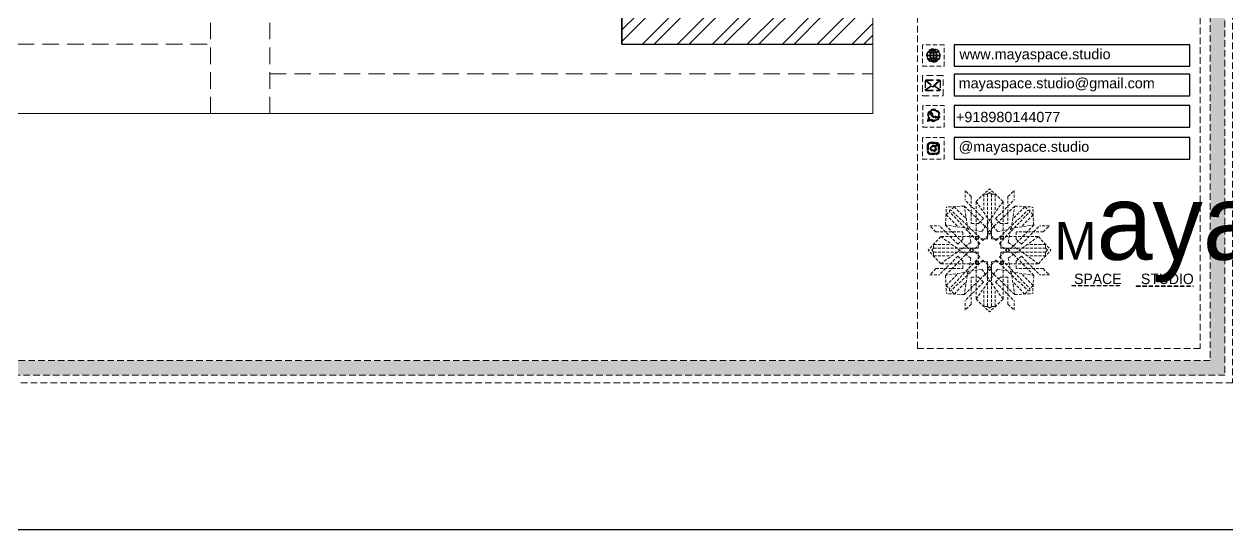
# Model space of a CAD drawing. Header units: millimetres. Extents: x 56222 to 3066687, y -650199 to -121287.
# Drawn here: x 141172.2 to 141354.9, y -185767.3 to -185690.5 of the extents above; entities that cross this region are included whole.
import ezdxf

# ---------------------------------------------------------------- set-up
doc = ezdxf.new("R2010")
doc.units = ezdxf.units.MM
doc.header["$MEASUREMENT"] = 0
doc.linetypes.add('DASHED2', pattern=[0.375, 0.25, -0.125])
doc.linetypes.add('DASHEDX2', pattern=[1.5, 1, -0.5])
doc.layers.add('AR HATCH-7', color=7, linetype='Continuous')
for name, color, linetype, lineweight in [('Dimension', 10, 'DASHEDX2', 20), ('FIRST FLOOR ( DW_RAIL )', 7, 'Continuous', 9), ('GROUND FLOOR', 7, 'Continuous', 9), ('Labelling', 1, 'Continuous', 25), ('XX~SLAB ( BEAM )~ ( DIM )', 7, 'Continuous', 9)]:
    doc.layers.add(name, color=color, linetype=linetype, lineweight=lineweight)
doc.layers.add('hatch', color=250, linetype='Continuous', lineweight=9, transparency=0.5)
doc.styles.get("Standard").update_dxf_attribs({"font": 'arial.ttf', "height": 6})

# ---------------------------------------------------------------- blocks, each defined once
blk = doc.blocks.new('FSFSF')
at = {"color": 42, "lineweight": 5, "true_color": 0xe0ac11}
for p, q in [((28600.03, 143.51), (28600.03, 140.16)), ((28602.15, 141.41), (28600.03, 143.51)), ((28603.86, 139.69), (28608.58, 144.08)), ((28607.9, 142.22), (28608.58, 142.85)), ((28613.31, 139.69), (28608.58, 144.08)), ((28609.27, 142.22), (28608.59, 142.85)), ((28615.02, 141.41), (28617.14, 143.51)), ((28617.14, 143.51), (28617.14, 140.16)), ((28606.47, 133.76), (28600.03, 140.16)), ((28602.15, 141.41), (28602.15, 131.95)), ((28603.86, 126.58), (28603.86, 139.69)), ((28603.86, 139.69), (28608.58, 133.02)), ((28607.9, 142.22), (28606.58, 142.22)), ((28606.58, 142.22), (28606.58, 135.84)), ((28607.9, 142.22), (28607.9, 126.58)), ((28613.31, 139.69), (28608.59, 133.02)), ((28609.27, 142.22), (28609.27, 126.58)), ((28609.27, 142.22), (28610.59, 142.22)), ((28610.59, 142.22), (28610.59, 135.84)), ((28610.7, 133.76), (28617.14, 140.16)), ((28613.31, 126.58), (28613.31, 139.69)), ((28615.02, 141.41), (28615.02, 131.95)), ((28593.19, 131.45), (28593.54, 137.71)), ((28593.39, 135), (28594.56, 136.12)), ((28593.39, 135), (28597.6, 130.78)), ((28599.8, 138.06), (28593.54, 137.71)), ((28595.12, 136.69), (28594.53, 136.69)), ((28594.56, 136.12), (28594.56, 136.71)), ((28605.17, 124.98), (28594.56, 136.12)), ((28596.24, 137.86), (28595.12, 136.69)), ((28606.27, 126.08), (28595.12, 136.69)), ((28596.24, 137.86), (28600.47, 133.65)), ((28601.03, 130), (28599.8, 138.06)), ((28599.8, 138.05), (28608.58, 129.56)), ((28617.37, 138.05), (28608.59, 129.56)), ((28610.9, 126.08), (28622.05, 136.69)), ((28612.02, 124.98), (28622.62, 136.12)), ((28616.14, 130), (28617.37, 138.06)), ((28620.93, 137.86), (28616.7, 133.65)), ((28617.37, 138.06), (28623.63, 137.71)), ((28623.8, 135), (28619.59, 130.78)), ((28620.93, 137.86), (28622.05, 136.69)), ((28622.05, 136.69), (28622.64, 136.69)), ((28622.62, 136.12), (28622.62, 136.71)), ((28623.8, 135), (28622.62, 136.12)), ((28624, 131.45), (28623.65, 137.71)), ((28587.73, 131.22), (28591.08, 131.22)), ((28589.84, 129.1), (28587.73, 131.22)), ((28597.49, 124.78), (28591.08, 131.22)), ((28593.19, 131.45), (28601.69, 122.67)), ((28601.25, 130.22), (28593.19, 131.45)), ((28602.07, 125.39), (28601.25, 130.22)), ((28604.75, 131.95), (28602.15, 131.95)), ((28606.47, 133.76), (28604.75, 131.95)), ((28605.86, 129.18), (28608.58, 133.02)), ((28611.31, 129.18), (28608.59, 133.02)), ((28610.7, 133.76), (28612.42, 131.95)), ((28612.42, 131.95), (28615.02, 131.95)), ((28615.12, 125.39), (28615.94, 130.22)), ((28623.99, 131.45), (28615.5, 122.67)), ((28615.94, 130.22), (28624, 131.45)), ((28619.7, 124.78), (28626.1, 131.22)), ((28629.45, 131.22), (28626.1, 131.22)), ((28627.34, 129.1), (28629.45, 131.22)), ((28591.56, 127.39), (28587.17, 122.66)), ((28589.84, 129.1), (28599.29, 129.1)), ((28604.66, 127.39), (28591.56, 127.39)), ((28591.56, 127.39), (28598.23, 122.67)), ((28597.49, 124.78), (28599.29, 126.5)), ((28599.29, 126.5), (28599.29, 129.1)), ((28605.86, 129.18), (28601.03, 130)), ((28603.68, 126.54), (28603.68, 127.39)), ((28604.66, 126.54), (28603.68, 126.54)), ((28604.71, 127.57), (28603.86, 127.57)), ((28607.9, 126.58), (28603.86, 126.58)), ((28604.66, 123.35), (28604.66, 127.39)), ((28604.7, 126.58), (28604.71, 127.57)), ((28606.27, 126.08), (28608.58, 128.27)), ((28607.9, 128.92), (28608.58, 129.56)), ((28607.9, 128.92), (28608.58, 128.27)), ((28609.27, 128.92), (28608.59, 129.56)), ((28609.27, 128.92), (28608.59, 128.27)), ((28610.9, 126.08), (28608.59, 128.27)), ((28609.27, 126.58), (28613.31, 126.58)), ((28611.31, 129.18), (28616.14, 130)), ((28612.46, 126.58), (28612.46, 127.57)), ((28612.46, 127.57), (28613.31, 127.57)), ((28612.52, 123.35), (28612.52, 127.39)), ((28612.52, 127.39), (28625.63, 127.39)), ((28612.52, 126.54), (28613.51, 126.54)), ((28613.51, 126.54), (28613.51, 127.39)), ((28627.34, 129.1), (28617.89, 129.1)), ((28617.89, 126.5), (28617.89, 129.1)), ((28619.7, 124.78), (28617.89, 126.5)), ((28625.63, 127.39), (28618.96, 122.67)), ((28625.63, 127.39), (28630.02, 122.66)), ((28591.56, 117.94), (28587.17, 122.66)), ((28589.03, 123.35), (28588.4, 122.67)), ((28589.03, 121.98), (28588.4, 122.65)), ((28589.03, 123.35), (28589.03, 124.67)), ((28589.03, 124.67), (28595.4, 124.67)), ((28589.03, 123.35), (28604.66, 123.35)), ((28589.03, 121.98), (28604.66, 121.98)), ((28589.03, 121.98), (28589.03, 120.66)), ((28591.56, 117.94), (28598.23, 122.65)), ((28593.19, 113.88), (28601.69, 122.65)), ((28602.07, 125.39), (28598.23, 122.67)), ((28602.07, 119.94), (28598.23, 122.65)), ((28602.33, 123.35), (28601.69, 122.67)), ((28602.33, 121.98), (28601.69, 122.65)), ((28602.33, 123.35), (28602.97, 122.67)), ((28602.33, 121.98), (28602.97, 122.65)), ((28605.17, 124.98), (28602.97, 122.67)), ((28605.17, 120.35), (28602.97, 122.65)), ((28604.66, 121.98), (28604.66, 117.94)), ((28612.02, 124.98), (28614.21, 122.67)), ((28612.02, 120.35), (28614.21, 122.65)), ((28628.16, 123.35), (28612.52, 123.35)), ((28612.52, 121.98), (28612.52, 117.94)), ((28628.16, 121.98), (28612.52, 121.98)), ((28614.85, 123.35), (28614.21, 122.67)), ((28614.85, 121.98), (28614.21, 122.65)), ((28614.85, 123.35), (28615.5, 122.67)), ((28614.85, 121.98), (28615.5, 122.65)), ((28615.12, 125.39), (28618.96, 122.67)), ((28615.12, 119.94), (28618.96, 122.65)), ((28623.99, 113.88), (28615.5, 122.65)), ((28625.63, 117.94), (28618.96, 122.65)), ((28628.16, 124.67), (28621.78, 124.67)), ((28625.63, 117.94), (28630.02, 122.66)), ((28628.16, 123.35), (28628.16, 124.67)), ((28628.16, 123.35), (28628.78, 122.67)), ((28628.16, 121.98), (28628.78, 122.65)), ((28628.16, 121.98), (28628.16, 120.66)), ((28589.03, 120.66), (28595.4, 120.66)), ((28597.49, 120.54), (28591.08, 114.11)), ((28604.66, 117.94), (28591.56, 117.94)), ((28605.17, 120.35), (28594.56, 109.2)), ((28606.27, 119.15), (28595.12, 108.54)), ((28597.49, 120.54), (28599.29, 118.83)), ((28599.29, 118.83), (28599.29, 116.23)), ((28602.07, 119.94), (28601.25, 115.1)), ((28604.66, 118.78), (28603.68, 118.78)), ((28603.68, 118.78), (28603.68, 117.94)), ((28607.9, 118.65), (28603.86, 118.65)), ((28603.86, 118.65), (28603.86, 105.54)), ((28604.71, 117.66), (28603.86, 117.66)), ((28604.7, 118.65), (28604.71, 117.66)), ((28606.27, 119.15), (28608.58, 116.96)), ((28607.9, 103.01), (28607.9, 118.65)), ((28610.9, 119.15), (28608.59, 116.96)), ((28609.27, 118.65), (28613.31, 118.65)), ((28609.27, 103.01), (28609.27, 118.65)), ((28610.9, 119.15), (28622.05, 108.54)), ((28612.02, 120.35), (28622.62, 109.2)), ((28612.46, 118.65), (28612.46, 117.66)), ((28612.46, 117.66), (28613.31, 117.66)), ((28612.52, 118.78), (28613.51, 118.78)), ((28612.52, 117.94), (28625.63, 117.94)), ((28613.31, 118.65), (28613.31, 105.54)), ((28613.51, 118.78), (28613.51, 117.94)), ((28615.12, 119.94), (28615.94, 115.1)), ((28619.7, 120.54), (28617.89, 118.83)), ((28617.89, 118.83), (28617.89, 116.23)), ((28619.7, 120.54), (28626.1, 114.11)), ((28628.16, 120.66), (28621.78, 120.66)), ((28589.84, 116.23), (28587.73, 114.11)), ((28587.73, 114.11), (28591.08, 114.11)), ((28589.84, 116.23), (28599.29, 116.23)), ((28601.25, 115.1), (28593.19, 113.87)), ((28593.19, 113.87), (28593.54, 107.62)), ((28593.39, 110.32), (28597.6, 114.55)), ((28599.8, 107.17), (28608.58, 115.67)), ((28601.03, 115.23), (28599.8, 107.17)), ((28605.86, 116.05), (28601.03, 115.23)), ((28605.86, 116.05), (28608.58, 112.21)), ((28607.9, 116.31), (28608.58, 116.96)), ((28607.9, 116.31), (28608.58, 115.67)), ((28609.27, 116.31), (28608.59, 116.96)), ((28609.27, 116.31), (28608.59, 115.67)), ((28611.31, 116.05), (28608.59, 112.21)), ((28617.37, 107.17), (28608.59, 115.67)), ((28611.31, 116.05), (28616.14, 115.23)), ((28615.94, 115.1), (28624, 113.87)), ((28616.14, 115.23), (28617.37, 107.17)), ((28627.34, 116.23), (28617.89, 116.23)), ((28623.8, 110.32), (28619.59, 114.55)), ((28624, 113.87), (28623.65, 107.62)), ((28629.45, 114.11), (28626.1, 114.11)), ((28627.34, 116.23), (28629.45, 114.11)), ((28593.39, 110.32), (28594.56, 109.2)), ((28594.56, 109.2), (28594.56, 108.61)), ((28596.24, 107.37), (28600.47, 111.58)), ((28606.47, 111.47), (28600.03, 105.07)), ((28602.15, 103.82), (28602.15, 113.27)), ((28604.75, 113.27), (28602.15, 113.27)), ((28603.86, 105.54), (28608.58, 112.21)), ((28606.47, 111.47), (28604.75, 113.27)), ((28606.58, 103.01), (28606.58, 109.38)), ((28613.31, 105.54), (28608.59, 112.21)), ((28610.59, 103.01), (28610.59, 109.38)), ((28610.7, 111.47), (28612.42, 113.27)), ((28610.7, 111.47), (28617.14, 105.07)), ((28612.42, 113.27), (28615.02, 113.27)), ((28615.02, 103.82), (28615.02, 113.27)), ((28620.93, 107.37), (28616.7, 111.58)), ((28623.8, 110.32), (28622.62, 109.2)), ((28622.62, 109.2), (28622.62, 108.61)), ((28599.8, 107.17), (28593.54, 107.52)), ((28595.12, 108.54), (28594.53, 108.54)), ((28596.24, 107.37), (28595.12, 108.54)), ((28600.03, 101.71), (28600.03, 105.07)), ((28603.86, 105.54), (28608.58, 101.15)), ((28613.31, 105.54), (28608.58, 101.15)), ((28617.14, 101.71), (28617.14, 105.07)), ((28617.37, 107.17), (28623.63, 107.52)), ((28620.93, 107.37), (28622.05, 108.54)), ((28622.05, 108.54), (28622.64, 108.54)), ((28602.15, 103.82), (28600.03, 101.71)), ((28607.9, 103.01), (28606.58, 103.01)), ((28607.9, 103.01), (28608.58, 102.38)), ((28609.27, 103.01), (28608.59, 102.38)), ((28609.27, 103.01), (28610.59, 103.01)), ((28615.02, 103.82), (28617.14, 101.71))]:
    blk.add_line(p, q, dxfattribs=at)
blk = doc.blocks.new('hgwg')
at = {"layer": 'Dimension', "true_color": 0xd39e00}
h = blk.add_hatch(color=42, dxfattribs=at)
h.dxf.hatch_style = 1
h.paths.add_polyline_path([(27505.71, 45.05), (27494.27, 45.05), (27494.27, 44.9), (27505.71, 44.9)])
h = blk.add_hatch(color=42, dxfattribs=at)
h.dxf.hatch_style = 1
h.paths.add_polyline_path([(27523.3, 44.9), (27509.68, 44.9), (27509.68, 44.75), (27523.3, 44.75)])
at = {"layer": 'Dimension', "color": 42, "true_color": 0xd39e00}
for p, q in [((27494.27, 45.05), (27505.71, 45.05)), ((27494.27, 44.9), (27494.27, 45.05)), ((27494.27, 44.9), (27505.71, 44.9)), ((27505.71, 45.05), (27505.71, 44.9)), ((27509.68, 44.9), (27523.3, 44.9)), ((27509.68, 44.9), (27509.68, 44.75)), ((27509.68, 44.75), (27523.3, 44.75)), ((27523.3, 44.75), (27523.3, 44.9))]:
    blk.add_line(p, q, dxfattribs=at)
at = {"layer": 'Dimension', "color": 42, "true_color": 0xd39e00, "attachment_point": 1}
for s, width, insert, char_height in [('{\\fCinzel|b0|i0|c0|p2;\\H1.5x;M\\fAmsterdam One|b0|i0|c0|p2;\\H2x;aya}', 85.3277, (27490.17, 69.17), 6), ('{\\fCinzel|b0|i0|c0|p0;SPACE     STUDIO}', 66.129, (27494.83, 47.86), 2.5)]:
    blk.add_mtext_dynamic_manual_height_columns(s, width=width, gutter_width=30, heights=[0], dxfattribs=dict(at, insert=insert, char_height=char_height))
blk = doc.blocks.new('QEGW4TG')
at = {"layer": 'Dimension', "true_color": 0x000000}
h = blk.add_hatch(color=18, dxfattribs=at)
h.dxf.hatch_style = 1
h.paths.add_polyline_path([(2.69, 1.93, 0.170513), (2.95, 1.97, 0.190337), (3.11, 2.18, 0.316231), (3.07, 2.28), (2.79, 2.37, 0.273721), (2.69, 2.34, 0.040749), (2.63, 2.27, -0.441282), (2.53, 2.25, -0.11828), (2.06, 2.64, -0.441282), (2.07, 2.74, 0.040749), (2.13, 2.81, 0.290083), (2.14, 2.92), (2.01, 3.18, 0.316231), (1.91, 3.2, 0.190337), (1.73, 3, 0.170513), (1.72, 2.74, 0.252784)], flags=0)
h.paths.add_polyline_path([(1.19, 1.98), (1.03, 1.3, 0.550912), (1.11, 1.23), (1.75, 1.39, 6.344125)])
h.paths.add_polyline_path([(1.81, 1.7), (1.4, 1.6), (1.5, 2.03, -9.071339)], flags=16)
h.paths.add_polyline_path([(3.11, 2.16, -0.17811), (2.95, 1.97, -0.170513), (2.69, 1.93, -0.252784), (1.72, 2.74, -0.170513), (1.73, 3, -0.17811), (1.89, 3.19, -0.370089), (2.01, 3.18), (2.14, 2.92, -0.307185), (2.13, 2.8, -0.041087), (2.06, 2.73, 0.321676), (2.05, 2.65, 0.126524), (2.55, 2.24, 0.312216), (2.62, 2.26, -0.041087), (2.68, 2.34, -0.290673), (2.79, 2.37), (3.07, 2.28, -0.370089)], flags=0)
h = blk.add_hatch(color=18, dxfattribs=at)
h.dxf.hatch_style = 1
h.paths.add_polyline_path([(2.79, 2.37, 0.273721), (2.69, 2.34, 0.040749), (2.63, 2.27, -0.441282), (2.53, 2.25, -0.11828), (2.06, 2.64, -0.441282), (2.07, 2.74, 0.040749), (2.13, 2.81, 0.290083), (2.14, 2.92), (2.01, 3.18, 0.316231), (1.91, 3.2, 0.190337), (1.73, 3, 0.170513), (1.72, 2.74, 0.252784), (2.69, 1.93, 0.170513), (2.95, 1.97, 0.190337), (3.11, 2.18, 0.316231), (3.07, 2.28)])
for p, q in [((2.01, 3.18), (2.14, 2.92)), ((1.19, 1.98), (1.03, 1.3)), ((1.1, 1.23), (1.75, 1.39)), ((1.5, 2.03), (1.4, 1.6)), ((1.4, 1.6), (1.81, 1.7)), ((3.07, 2.28), (2.8, 2.36))]:
    blk.add_line(p, q)
blk.add_lwpolyline([(0, 0), (4.68, 0), (4.68, 4.68), (0, 4.68)], close=True)
for centre, radius, start, end in [((2.39, 2.56), 1.34, 241.4727, 205.6422), ((2.39, 2.56), 1.04, 235.9962, 210.8333), ((2.09, 2.87), 0.39, 159.7007, 198.4072), ((2.96, 3.23), 1.33, 201.4218, 258.1669), ((2.07, 2.87), 0.364, 118.9685, 159.3648), ((1.94, 3.12), 0.0896, 41.8985, 123.1344), ((2.11, 2.68), 0.066, 135.9932, 224.8892), ((1.67, 3.16), 0.586, 312.4617, 321.8728), ((3.12, 3.42), 1.31, 216.5455, 243.5279), ((2.05, 2.87), 0.104, 320.3924, 28.6971), ((1.09, 1.29), 0.0598, 164.8483, 282.1458), ((2.57, 2.3), 0.066, 234.2482, 323.1441), ((3.11, 1.94), 0.586, 137.2645, 146.6756), ((2.76, 2.27), 0.104, 70.4402, 138.745), ((2.75, 2.31), 0.39, 260.7301, 299.4366), ((2.76, 2.29), 0.364, 299.7725, 340.1688), ((3.03, 2.2), 0.0896, 336.0029, 57.2388)]:
    blk.add_arc(centre, radius, start, end)
blk = doc.blocks.new('ASGERG')
at = {"layer": 'Dimension', "true_color": 0x000000}
h = blk.add_hatch(color=18, dxfattribs=at)
h.dxf.hatch_style = 1
h.paths.add_polyline_path([(0.99, 1.7, 0.353872), (1.69, 1.03), (2.96, 1.03, 0.353872), (3.66, 1.7), (3.66, 2.99, 0.353872), (2.96, 3.67), (1.69, 3.67, 0.353872), (0.99, 2.99)])
h.paths.add_polyline_path([(1.27, 2.97, -0.353872), (1.72, 3.4), (2.94, 3.4, -0.353872), (3.38, 2.97), (3.38, 1.72, -0.353872), (2.94, 1.3), (1.72, 1.3, -0.353872), (1.27, 1.72)], flags=16)
h.paths.add_polyline_path([(3.02, 2.35, -1), (1.64, 2.35, -1)], flags=0)
h.paths.add_polyline_path([(2.74, 2.35, -1), (1.92, 2.35, -1)], flags=0)
h.paths.add_polyline_path([(2.86, 3.02, -1), (3.19, 3.02, -1)], flags=0)
h.paths.add_polyline_path([(1.64, 2.35, 1), (3.02, 2.35, 1)], flags=0)
h = blk.add_hatch(color=18, dxfattribs=at)
h.dxf.hatch_style = 1
h.paths.add_polyline_path([(1.64, 2.35, 1), (3.02, 2.35, 1)])
h.paths.add_polyline_path([(2.74, 2.35, -1), (1.92, 2.35, -1)], flags=16)
h = blk.add_hatch(color=18, dxfattribs=at)
h.dxf.hatch_style = 1
h.paths.add_polyline_path([(3.19, 3.02, 1), (2.86, 3.02, 1)])
for p, q in [((0.99, 2.99), (0.99, 1.7)), ((1.27, 2.97), (1.27, 1.72)), ((1.69, 3.67), (2.96, 3.67)), ((2.94, 3.4), (1.72, 3.4)), ((3.38, 2.97), (3.38, 1.72)), ((3.66, 2.99), (3.66, 1.7)), ((1.69, 1.03), (2.96, 1.03)), ((2.94, 1.3), (1.72, 1.3))]:
    blk.add_line(p, q)
blk.add_lwpolyline([(0, 0), (4.68, 0), (4.68, 4.68), (0, 4.68)], close=True)
for centre, radius in [((2.33, 2.35), 0.694), ((2.33, 2.35), 0.414), ((3.02, 3.02), 0.168)]:
    blk.add_circle(centre, radius)
for centre, radius, start, end in [((1.76, 2.89), 0.778, 94.8631, 172.8127), ((1.76, 2.91), 0.491, 94.8631, 172.8127), ((2.9, 2.91), 0.491, 7.1873, 85.1369), ((2.89, 2.89), 0.778, 7.1873, 85.1369), ((1.76, 1.8), 0.778, 187.1873, 265.1369), ((1.76, 1.78), 0.491, 187.1873, 265.1369), ((2.9, 1.78), 0.491, 274.8631, 352.8127), ((2.89, 1.8), 0.778, 274.8631, 352.8127)]:
    blk.add_arc(centre, radius, start, end)
blk = doc.blocks.new('DTGWEGEARG')
at = {"layer": 'Dimension', "true_color": 0x000000}
h = blk.add_hatch(color=18, dxfattribs=at)
h.dxf.hatch_style = 1
h.paths.add_polyline_path([(3.83, 2.34, 1), (0.85, 2.34, 1)])
h.paths.add_polyline_path([(2.51, 1.01, 0.105795), (2.96, 1.58, -0.055205), (3.3, 1.41, -0.169822)], flags=16)
h.paths.add_polyline_path([(2.41, 1.12), (2.41, 1.69, -0.058279), (2.81, 1.63, -0.103353)], flags=16)
h.paths.add_polyline_path([(2.26, 1.13, -0.101741), (1.87, 1.63, -0.057171), (2.26, 1.69)], flags=16)
h.paths.add_polyline_path([(2.17, 1.01, -0.169822), (1.38, 1.41, -0.055205), (1.72, 1.58, 0.105795)], flags=16)
h.paths.add_polyline_path([(3.02, 1.72, 0.081336), (3.13, 2.27), (3.68, 2.27, -0.152069), (3.4, 1.52, 0.05687)], flags=16)
h.paths.add_polyline_path([(2.87, 1.77, 0.061945), (2.41, 1.84), (2.41, 2.27), (2.98, 2.27, -0.081344)], flags=16)
h.paths.add_polyline_path([(2.26, 1.84, 0.060923), (1.8, 1.77, -0.081344), (1.7, 2.27), (2.26, 2.27)], flags=16)
h.paths.add_polyline_path([(1.66, 1.72, 0.05687), (1.28, 1.52, -0.152069), (1, 2.27), (1.55, 2.27, 0.081336)], flags=16)
h.paths.add_polyline_path([(2.41, 2.42), (2.41, 2.83, 0.061945), (2.87, 2.91, -0.080009), (2.98, 2.42)], flags=16)
h.paths.add_polyline_path([(3.13, 2.42, 0.080116), (3.02, 2.96, 0.05687), (3.4, 3.16, 0.028258), (3.3, 3.27, -0.055205), (2.96, 3.1, 0.105795), (2.51, 3.67, -0.36029), (3.68, 2.42)], flags=16)
h.paths.add_polyline_path([(2.26, 2.42), (1.7, 2.42, -0.080009), (1.8, 2.91, 0.060923), (2.26, 2.84)], flags=16)
h.paths.add_polyline_path([(1.55, 2.42), (1, 2.42, -0.150466), (1.28, 3.16, 0.05687), (1.66, 2.96, 0.080116)], flags=16)
h.paths.add_polyline_path([(2.41, 2.98), (2.41, 3.56, -0.103353), (2.81, 3.05, -0.058279)], flags=16)
h.paths.add_polyline_path([(2.26, 2.99, -0.057171), (1.87, 3.05, -0.101741), (2.26, 3.55)], flags=16)
h.paths.add_polyline_path([(1.72, 3.1, -0.055205), (1.38, 3.27, -0.169822), (2.17, 3.67, 0.105795)], flags=16)
blk.add_lwpolyline([(0, 0), (4.68, 0), (4.68, 4.68), (0, 4.68)], close=True)
at = {"layer": 'Dimension', "color": 18, "true_color": 0x000000}
for p, q in [((2.26, 3.55), (2.26, 2.99)), ((2.26, 2.84), (2.26, 2.42)), ((2.41, 3.56), (2.41, 2.98)), ((2.41, 2.83), (2.41, 2.42)), ((1, 2.42), (1.55, 2.42)), ((1, 2.27), (1.55, 2.27)), ((1.7, 2.42), (2.26, 2.42)), ((1.7, 2.27), (2.26, 2.27)), ((2.26, 2.27), (2.26, 1.84)), ((2.26, 1.69), (2.26, 1.13)), ((2.41, 2.42), (2.98, 2.42)), ((2.41, 2.27), (2.98, 2.27)), ((2.41, 2.27), (2.41, 1.84)), ((2.41, 1.69), (2.41, 1.12)), ((3.13, 2.42), (3.68, 2.42)), ((3.13, 2.27), (3.68, 2.27))]:
    blk.add_line(p, q, dxfattribs=at)
blk.add_circle((2.34, 2.34), 1.49, dxfattribs=at)
for centre, radius, start, end in [((2.34, 2.34), 1.34, 142.3819, 176.6093), ((2.34, 4.74), 1.9, 236.1399, 249.1595), ((2.34, 2.34), 1.34, 97.3549, 135.9073), ((2.34, 4.74), 1.75, 236.7417, 249.3811), ((3.28, 2.34), 1.73, 159.0567, 177.3789), ((3.28, 2.34), 1.58, 158.8325, 177.1302), ((3.28, 2.34), 1.73, 129.9301, 154.0867), ((2.34, 4.74), 1.9, 253.6799, 267.6253), ((3.28, 2.34), 1.58, 130.1073, 153.3446), ((2.34, 4.74), 1.75, 254.3336, 267.422), ((1.4, 2.34), 1.58, 26.6554, 50.2584), ((2.34, 4.74), 1.75, 272.3248, 285.6664), ((2.34, 4.74), 1.9, 272.1415, 286.3201), ((2.34, 2.34), 1.34, 3.3907, 82.6451), ((1.4, 2.34), 1.73, 25.9133, 50.0699), ((1.4, 2.34), 1.58, 2.8698, 21.1675), ((2.34, 4.74), 1.75, 290.6189, 303.2583), ((2.34, 4.74), 1.9, 290.8405, 303.8601), ((1.4, 2.34), 1.73, 2.6211, 20.9433), ((2.34, 2.34), 1.34, 183.0315, 217.6181), ((2.34, -0.06), 1.9, 110.8405, 123.8601), ((2.34, -0.06), 1.75, 110.6189, 123.2583), ((2.34, 2.34), 1.34, 224.0927, 262.6451), ((3.28, 2.34), 1.73, 182.3435, 200.9433), ((3.28, 2.34), 1.58, 182.5658, 201.1675), ((3.28, 2.34), 1.73, 205.9133, 230.0699), ((2.34, -0.06), 1.9, 92.3747, 106.3201), ((2.34, -0.06), 1.75, 92.578, 105.6664), ((3.28, 2.34), 1.58, 206.6554, 229.8927), ((2.34, -0.06), 1.9, 73.6799, 87.8585), ((2.34, -0.06), 1.75, 74.3336, 87.6752), ((1.4, 2.34), 1.58, 309.7416, 333.3446), ((1.4, 2.34), 1.73, 309.9301, 334.0867), ((2.34, 2.34), 1.34, 277.3549, 315.9073), ((1.4, 2.34), 1.58, 338.8325, 357.4342), ((2.34, -0.06), 1.75, 56.7417, 69.3811), ((1.4, 2.34), 1.73, 339.0567, 357.6565), ((2.34, -0.06), 1.9, 56.1399, 69.1595), ((2.34, 2.34), 1.34, 322.3819, 356.9685)]:
    blk.add_arc(centre, radius, start, end, dxfattribs=at)

msp = doc.modelspace()

# ---------------------------------------------------------------- hatches: boundary and pattern name
at = {"layer": 'AR HATCH-7', "lineweight": 18, "true_color": 0x939598, "transparency": 33554610}
h = msp.add_hatch(dxfattribs=at)
h.set_pattern_fill('ANSI32', color=252, scale=10)
h.set_pattern_definition([(45, (989.5796, -1487.661), (-2.65165043, 2.65165043), []), (45, (991.3474, -1487.661), (-2.65165043, 2.65165043), [])])
h.paths.add_polyline_path([(141301.03, -185551.03), (141209.53, -185551.03), (141209.53, -185560.03), (141283.03, -185560.03), (141301.11, -185560.03)])
h.paths.add_polyline_path([(141291.53, -185560.03), (141287.03, -185560.03), (141287.03, -185689.03), (141291.53, -185689.03)])
h.paths.add_polyline_path([(141301.11, -185689.03), (141263.03, -185689.03), (141263.03, -185693.53), (141301.11, -185693.58)])
at = {"layer": 'Dimension', "true_color": 0xd39e00}
h = msp.add_hatch(color=42, dxfattribs=at)
h.paths.add_polyline_path([(141035.11, -185518.93), (141035.11, -185743.82), (141354.62, -185743.82), (141354.62, -185518.93)])
h.paths.add_polyline_path([(141037.35, -185521.17), (141352.38, -185521.17), (141352.38, -185741.58), (141037.35, -185741.58)], flags=16)
at = {"layer": 'Dimension', "true_color": 0x000000}
h = msp.add_hatch(color=18, dxfattribs=at)
h.dxf.hatch_style = 1
h.paths.add_polyline_path([(141311.19, -185700.62, 0.414214), (141311.42, -185700.38), (141311.42, -185699.19, 0.414214), (141311.19, -185698.95), (141309.3, -185698.95, 0.414214), (141309.06, -185699.19), (141309.06, -185700.38, 0.414214), (141309.3, -185700.62)])
h.paths.add_polyline_path([(141310.42, -185699.9), (141311.29, -185700.49, -0.198912), (141311.19, -185700.53), (141309.3, -185700.53, -0.198912), (141309.19, -185700.49), (141310.07, -185699.9), (141310.24, -185700.07)], flags=16)
h.paths.add_polyline_path([(141310.24, -185699.94), (141309.28, -185699.04, -0.028783), (141309.3, -185699.04), (141311.19, -185699.04, -0.028783), (141311.2, -185699.04)], flags=16)
h.paths.add_polyline_path([(141310.48, -185699.84), (141311.29, -185699.08, -0.202482), (141311.34, -185699.19), (141311.34, -185700.38, -0.043076), (141311.33, -185700.41)], flags=16)
h.paths.add_polyline_path([(141310, -185699.84), (141309.15, -185700.41, -0.043076), (141309.15, -185700.38), (141309.15, -185699.19, -0.202482), (141309.19, -185699.08)], flags=16)

# ---------------------------------------------------------------- linework, layer by layer
at = {"color": 18, "true_color": 0x000000, "elevation": 0.48}
for points in [[(141313.48, -185696.89), (141349.29, -185696.89), (141349.29, -185693.62), (141313.48, -185693.62)], [(141313.48, -185701.36), (141349.29, -185701.36), (141349.29, -185698.08), (141313.48, -185698.08)], [(141313.5, -185706.12), (141349.29, -185706.12), (141349.29, -185702.85), (141313.5, -185702.85)], [(141313.48, -185711), (141349.29, -185711), (141349.29, -185707.72), (141313.48, -185707.72)]]:
    msp.add_lwpolyline(points, close=True, dxfattribs=at)
at = {"layer": 'Dimension', "color": 18, "true_color": 0x000000}
for p, q in [((141309.06, -185699.19, 0.48), (141309.06, -185700.38, 0.48)), ((141309.15, -185699.19, 0.48), (141309.15, -185700.38, 0.48)), ((141309.15, -185700.41, 0.48), (141310, -185699.84, 0.48)), ((141309.19, -185699.08, 0.48), (141310, -185699.84, 0.48)), ((141309.19, -185700.49, 0.48), (141310.07, -185699.9, 0.48)), ((141309.28, -185699.04, 0.48), (141310.24, -185699.94, 0.48)), ((141309.3, -185698.95, 0.48), (141311.19, -185698.95, 0.48)), ((141309.3, -185699.04, 0.48), (141311.19, -185699.04, 0.48)), ((141310.07, -185699.9, 0.48), (141310.24, -185700.07, 0.48)), ((141310.24, -185699.94, 0.48), (141311.2, -185699.04, 0.48)), ((141310.24, -185700.07, 0.48), (141310.42, -185699.9, 0.48)), ((141311.29, -185700.49, 0.48), (141310.42, -185699.9, 0.48)), ((141310.48, -185699.84, 0.48), (141311.29, -185699.08, 0.48)), ((141311.33, -185700.41, 0.48), (141310.48, -185699.84, 0.48)), ((141311.34, -185699.19, 0.48), (141311.34, -185700.38, 0.48)), ((141311.42, -185699.19, 0.48), (141311.42, -185700.38, 0.48)), ((141309.3, -185700.53, 0.48), (141311.19, -185700.53, 0.48)), ((141309.3, -185700.62, 0.48), (141311.19, -185700.62, 0.48))]:
    msp.add_line(p, q, dxfattribs=at)
at = {"layer": 'Dimension', "color": 42, "true_color": 0xd39e00, "elevation": 0.48}
for points in [[(141033.98, -185517.8), (141355.74, -185517.8), (141355.74, -185744.94), (141033.98, -185744.94)], [(141035.11, -185518.93), (141354.62, -185518.93), (141354.62, -185743.82), (141035.11, -185743.82)], [(141037.35, -185521.17), (141352.38, -185521.17), (141352.38, -185741.58), (141037.35, -185741.58)], [(141307.93, -185739.74), (141307.93, -185523.01), (141350.86, -185523.01), (141350.86, -185739.74)]]:
    msp.add_lwpolyline(points, close=True, dxfattribs=at)
at = {"layer": 'Dimension', "elevation": 0.48}
msp.add_lwpolyline([(141308.68, -185701.38), (141311.8, -185701.38), (141311.8, -185698.27), (141308.68, -185698.27)], close=True, dxfattribs=at)
at = {"layer": 'Dimension', "color": 18, "true_color": 0x000000}
for centre, radius, start, end in [((141309.3, -185699.19, 0.48), 0.238, 90, 180), ((141309.3, -185699.19, 0.48), 0.149, 134.2135, 180), ((141309.3, -185699.19, 0.48), 0.149, 90, 96.5948), ((141311.19, -185699.19, 0.48), 0.238, 0, 90), ((141311.19, -185699.19, 0.48), 0.149, 83.4052, 90), ((141311.19, -185699.19, 0.48), 0.149, 0, 45.7865), ((141309.3, -185700.38, 0.48), 0.238, 180, 270), ((141309.3, -185700.38, 0.48), 0.149, 180, 189.8662), ((141309.3, -185700.38, 0.48), 0.149, 225, 270), ((141311.19, -185700.38, 0.48), 0.238, 270, 0), ((141311.19, -185700.38, 0.48), 0.149, 270, 315), ((141311.19, -185700.38, 0.48), 0.149, 350.1338, 0)]:
    msp.add_arc(centre, radius, start, end, dxfattribs=at)
at = {"layer": 'FIRST FLOOR ( DW_RAIL )', "lineweight": 0, "elevation": 0.36}
msp.add_lwpolyline([(141041.53, -185546), (141301.11, -185546), (141301.11, -185704.05), (141041.53, -185704.05)], close=True, dxfattribs=at)
at = {"layer": 'GROUND FLOOR'}
msp.add_line((141263.03, -185693.53, 0.36), (141263.03, -185689.03, 0.36), dxfattribs=at)
at = {"layer": 'hatch', "lineweight": 35, "transparency": 33554687}
for p, q in [((141263.03, -185693.53, 0.36), (141263.03, -185689.03, 0.36)), ((141301.11, -185693.58, 0.36), (141263.03, -185693.53, 0.36))]:
    msp.add_line(p, q, dxfattribs=at)
at = {"layer": 'Labelling', "color": 251, "linetype": 'DASHED2', "lineweight": 0, "ltscale": 10, "true_color": 0x636466}
for p, q in [((141200.53, -185704.05, 0.36), (141200.53, -185560.03, 0.36)), ((141209.53, -185704.05, 0.36), (141209.53, -185560.03, 0.36)), ((141055.03, -185693.53, 0.36), (141200.53, -185693.53, 0.36)), ((141209.53, -185698.03, 0.36), (141301.11, -185698.03, 0.36))]:
    msp.add_line(p, q, dxfattribs=at)
at = {"layer": 'XX~SLAB ( BEAM )~ ( DIM )', "color": 3, "lineweight": 30}
msp.add_lwpolyline([(139732.46, -184966.74), (142065.68, -184966.74), (142065.68, -185767.3), (139732.46, -185767.3)], close=True, dxfattribs=at)

# ---------------------------------------------------------------- block references
at = {"layer": 'Dimension', "xscale": 0.699486749558844, "yscale": 0.699486749558844, "zscale": 0.699486749558844}
msp.add_blockref('DTGWEGEARG', (141308.7, -185696.89, 0.48), dxfattribs=at)
at = {"layer": 'Dimension', "color": 42, "true_color": 0xd39e00}
for name, p, xscale, yscale, zscale in [('QEGW4TG', (141308.72, -185706.12, 0.48), 0.699486749558844, 0.699486749558844, 0.699486749558844), ('ASGERG', (141308.7, -185711, 0.48), 0.699486749558844, 0.699486749558844, 0.699486749558844), ('FSFSF', (128869.23, -185778.2, 0.48), 0.4351711700525611, 0.4351711700525611, 0.4351711700525611), ('hgwg', (123870.75, -185758.77, 0.48), 0.6350632371809627, 0.6350632371809627, 0.6350632371809627)]:
    msp.add_blockref(name, p, dxfattribs=dict(at, xscale=xscale, yscale=yscale, zscale=zscale))

# ---------------------------------------------------------------- texts
at = {"color": 18, "true_color": 0x000000, "char_height": 1.564, "attachment_point": 1}
for s, width, gutter_width, insert in [('www.mayaspace.studio', 10.5031, 8.79, (141314.29, -185694.26, 0.48)), ('mayaspace.studio@gmail.com', 6.5526, 5.48, (141314.17, -185698.67, 0.48)), ('+918980144077', 25.5521, 5.48, (141313.76, -185703.81, 0.48)), ('@mayaspace.studio', 6.5526, 5.48, (141314.17, -185708.31, 0.48))]:
    msp.add_mtext_dynamic_manual_height_columns(s, width=width, gutter_width=gutter_width, heights=[0], dxfattribs=dict(at, insert=insert))

doc.saveas('drawing.dxf')
